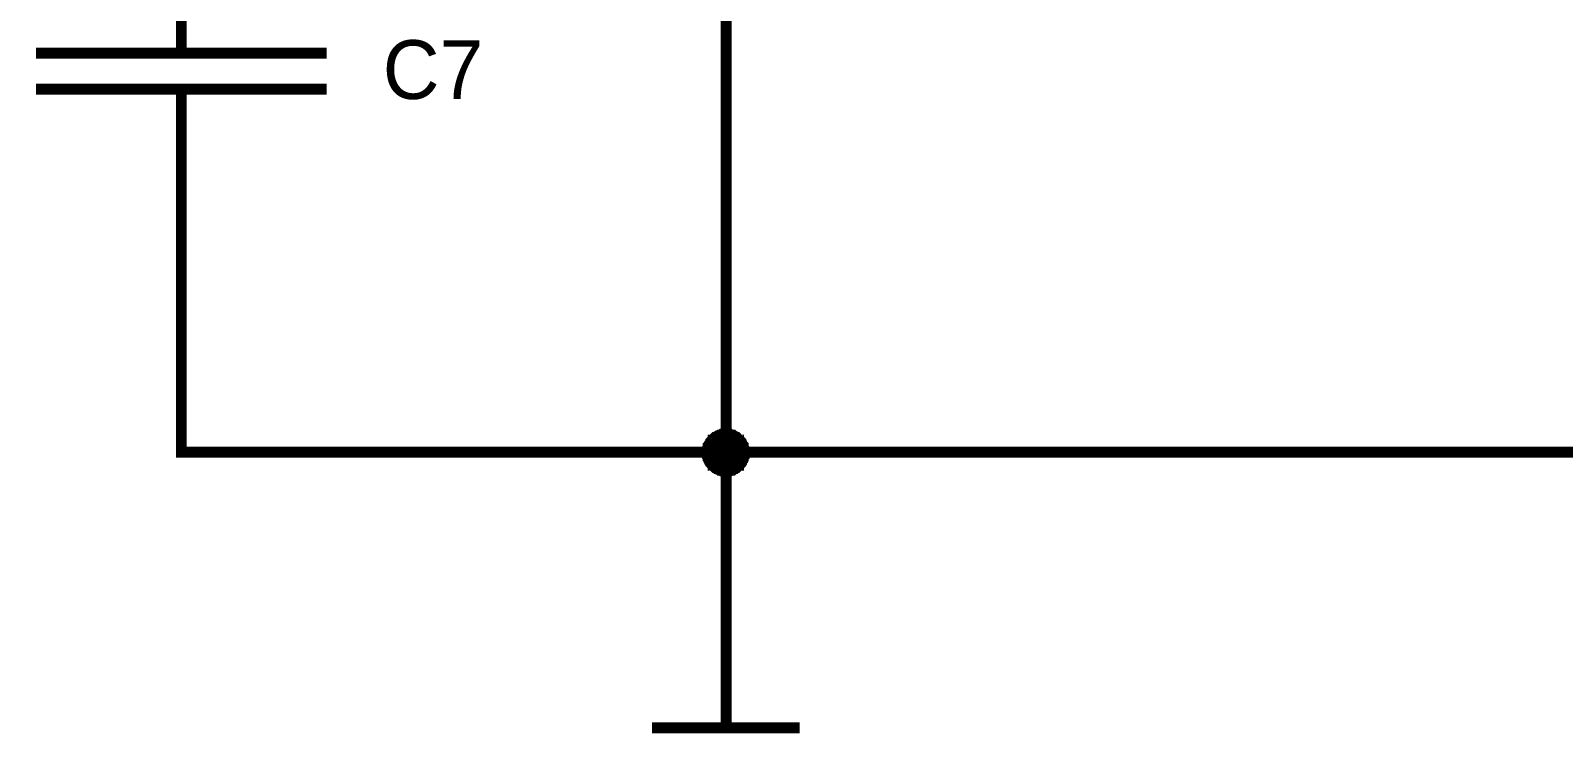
# Model space of a CAD drawing. Header units: millimetres. Extents: x 0 to 841, y 0 to 594.
# Drawn here: x 207.88 to 250.07, y 47.76 to 67.1 of the extents above; entities that cross this region are included whole.
import ezdxf

# ---------------------------------------------------------------- set-up
doc = ezdxf.new("R2010")
doc.units = ezdxf.units.MM
doc.layers.add('Sheet', color=255, linetype='Continuous')

msp = doc.modelspace()

# ---------------------------------------------------------------- linework, layer by layer
at = {"layer": 'Sheet'}
for points, const_width in [([(232.012, 72.992), (227.026, 72.992), (227.026, 55.497)], 0.3), ([(212.024, 66.479), (212.024, 68.995)], 0.3), ([(208.027, 66.479), (216.022, 66.479)], 0.3), ([(208.027, 65.491), (216.022, 65.491)], 0.3), ([(212.024, 65.491), (212.024, 62.998)], 0.3), ([(212.024, 62.998), (212.024, 55.497), (227.026, 55.497)], 0.3), ([(282.025, 62.998), (282.025, 55.497), (227.026, 55.497), (227.026, 52.981)], 0.3), ([(226.509, 55.497), (226.509, 55.519), (226.509, 55.542), (226.509, 55.564), (226.509, 55.586), (226.532, 55.609), (226.532, 55.631), (226.532, 55.676), (226.554, 55.699), (226.554, 55.699), (226.577, 55.721), (226.577, 55.744), (226.599, 55.766), (226.599, 55.789), (226.622, 55.811), (226.644, 55.833), (226.667, 55.833), (226.667, 55.856), (226.689, 55.878), (226.712, 55.901), (226.734, 55.901), (226.756, 55.923), (226.779, 55.923), (226.801, 55.946), (226.824, 55.946), (226.846, 55.968), (226.869, 55.968), (226.891, 55.968), (226.914, 55.991), (226.936, 55.991), (226.981, 55.991), (227.004, 55.991), (227.026, 55.991)], 0.3), ([(226.509, 55.497), (226.509, 55.519), (226.509, 55.542), (226.509, 55.564), (226.509, 55.586), (226.532, 55.609), (226.532, 55.631), (226.532, 55.676), (226.554, 55.699), (226.554, 55.699), (226.577, 55.721), (226.577, 55.744), (226.599, 55.766), (226.599, 55.789), (226.622, 55.811), (226.644, 55.833), (226.667, 55.833), (226.667, 55.856), (226.689, 55.878), (226.712, 55.901), (226.734, 55.901), (226.756, 55.923), (226.779, 55.923), (226.801, 55.946), (226.824, 55.946), (226.846, 55.968), (226.869, 55.968), (226.891, 55.968), (226.914, 55.991), (226.936, 55.991), (226.981, 55.991), (227.004, 55.991), (227.026, 55.991)], 0.3), ([(226.509, 55.497), (226.509, 55.519), (226.509, 55.542), (226.509, 55.564), (226.509, 55.586), (226.532, 55.609), (226.532, 55.631), (226.532, 55.676), (226.554, 55.699), (226.554, 55.699), (226.577, 55.721), (226.577, 55.744), (226.599, 55.766), (226.599, 55.789), (226.622, 55.811), (226.644, 55.833), (226.667, 55.833), (226.667, 55.856), (226.689, 55.878), (226.712, 55.901), (226.734, 55.901), (226.756, 55.923), (226.779, 55.923), (226.801, 55.946), (226.824, 55.946), (226.846, 55.968), (226.869, 55.968), (226.891, 55.968), (226.914, 55.991), (226.936, 55.991), (226.981, 55.991), (227.004, 55.991), (227.026, 55.991)], 0.3), ([(226.509, 55.497), (226.509, 55.519), (226.509, 55.542), (226.509, 55.564), (226.509, 55.586), (226.532, 55.609), (226.532, 55.631), (226.532, 55.676), (226.554, 55.699), (226.554, 55.699), (226.577, 55.721), (226.577, 55.744), (226.599, 55.766), (226.599, 55.789), (226.622, 55.811), (226.644, 55.833), (226.667, 55.833), (226.667, 55.856), (226.689, 55.878), (226.712, 55.901), (226.734, 55.901), (226.756, 55.923), (226.779, 55.923), (226.801, 55.946), (226.824, 55.946), (226.846, 55.968), (226.869, 55.968), (226.891, 55.968), (226.914, 55.991), (226.936, 55.991), (226.981, 55.991), (227.004, 55.991), (227.026, 55.991)], 0.3), ([(226.509, 55.497), (226.509, 55.519), (226.509, 55.542), (226.509, 55.564), (226.509, 55.586), (226.532, 55.609), (226.532, 55.631), (226.532, 55.676), (226.554, 55.699), (226.554, 55.699), (226.577, 55.721), (226.577, 55.744), (226.599, 55.766), (226.599, 55.789), (226.622, 55.811), (226.644, 55.833), (226.667, 55.833), (226.667, 55.856), (226.689, 55.878), (226.712, 55.901), (226.734, 55.901), (226.756, 55.923), (226.779, 55.923), (226.801, 55.946), (226.824, 55.946), (226.846, 55.968), (226.869, 55.968), (226.891, 55.968), (226.914, 55.991), (226.936, 55.991), (226.981, 55.991), (227.004, 55.991), (227.026, 55.991)], 0.3), ([(226.509, 55.497), (226.509, 55.519), (226.509, 55.542), (226.509, 55.564), (226.509, 55.586), (226.532, 55.609), (226.532, 55.631), (226.532, 55.676), (226.554, 55.699), (226.554, 55.699), (226.577, 55.721), (226.577, 55.744), (226.599, 55.766), (226.599, 55.789), (226.622, 55.811), (226.644, 55.833), (226.667, 55.833), (226.667, 55.856), (226.689, 55.878), (226.712, 55.901), (226.734, 55.901), (226.756, 55.923), (226.779, 55.923), (226.801, 55.946), (226.824, 55.946), (226.846, 55.968), (226.869, 55.968), (226.891, 55.968), (226.914, 55.991), (226.936, 55.991), (226.981, 55.991), (227.004, 55.991), (227.026, 55.991)], 0.3), ([(227.026, 55.991), (227.026, 55.991)], 0.3), ([(227.026, 55.991), (227.048, 55.991), (227.071, 55.991), (227.093, 55.991), (227.116, 55.991), (227.138, 55.968), (227.161, 55.968), (227.206, 55.968), (227.228, 55.946), (227.228, 55.946), (227.251, 55.923), (227.273, 55.923), (227.295, 55.901), (227.318, 55.901), (227.34, 55.878), (227.363, 55.856), (227.363, 55.833), (227.385, 55.833), (227.408, 55.811), (227.43, 55.789), (227.43, 55.766), (227.453, 55.744), (227.453, 55.721), (227.475, 55.699), (227.475, 55.699), (227.498, 55.676), (227.498, 55.631), (227.498, 55.609), (227.52, 55.586), (227.52, 55.564), (227.52, 55.542), (227.52, 55.519), (227.52, 55.497)], 0.3), ([(227.026, 55.991), (227.026, 55.991)], 0.3), ([(227.026, 55.991), (227.048, 55.991), (227.071, 55.991), (227.093, 55.991), (227.116, 55.991), (227.138, 55.968), (227.161, 55.968), (227.206, 55.968), (227.228, 55.946), (227.228, 55.946), (227.251, 55.923), (227.273, 55.923), (227.295, 55.901), (227.318, 55.901), (227.34, 55.878), (227.363, 55.856), (227.363, 55.833), (227.385, 55.833), (227.408, 55.811), (227.43, 55.789), (227.43, 55.766), (227.453, 55.744), (227.453, 55.721), (227.475, 55.699), (227.475, 55.699), (227.498, 55.676), (227.498, 55.631), (227.498, 55.609), (227.52, 55.586), (227.52, 55.564), (227.52, 55.542), (227.52, 55.519), (227.52, 55.497)], 0.3), ([(227.026, 55.991), (227.026, 55.991)], 0.3), ([(227.026, 55.991), (227.048, 55.991), (227.071, 55.991), (227.093, 55.991), (227.116, 55.991), (227.138, 55.968), (227.161, 55.968), (227.206, 55.968), (227.228, 55.946), (227.228, 55.946), (227.251, 55.923), (227.273, 55.923), (227.295, 55.901), (227.318, 55.901), (227.34, 55.878), (227.363, 55.856), (227.363, 55.833), (227.385, 55.833), (227.408, 55.811), (227.43, 55.789), (227.43, 55.766), (227.453, 55.744), (227.453, 55.721), (227.475, 55.699), (227.475, 55.699), (227.498, 55.676), (227.498, 55.631), (227.498, 55.609), (227.52, 55.586), (227.52, 55.564), (227.52, 55.542), (227.52, 55.519), (227.52, 55.497)], 0.3), ([(227.026, 55.991), (227.026, 55.991)], 0.3), ([(227.026, 55.991), (227.048, 55.991), (227.071, 55.991), (227.093, 55.991), (227.116, 55.991), (227.138, 55.968), (227.161, 55.968), (227.206, 55.968), (227.228, 55.946), (227.228, 55.946), (227.251, 55.923), (227.273, 55.923), (227.295, 55.901), (227.318, 55.901), (227.34, 55.878), (227.363, 55.856), (227.363, 55.833), (227.385, 55.833), (227.408, 55.811), (227.43, 55.789), (227.43, 55.766), (227.453, 55.744), (227.453, 55.721), (227.475, 55.699), (227.475, 55.699), (227.498, 55.676), (227.498, 55.631), (227.498, 55.609), (227.52, 55.586), (227.52, 55.564), (227.52, 55.542), (227.52, 55.519), (227.52, 55.497)], 0.3), ([(227.026, 55.991), (227.026, 55.991)], 0.3), ([(227.026, 55.991), (227.048, 55.991), (227.071, 55.991), (227.093, 55.991), (227.116, 55.991), (227.138, 55.968), (227.161, 55.968), (227.206, 55.968), (227.228, 55.946), (227.228, 55.946), (227.251, 55.923), (227.273, 55.923), (227.295, 55.901), (227.318, 55.901), (227.34, 55.878), (227.363, 55.856), (227.363, 55.833), (227.385, 55.833), (227.408, 55.811), (227.43, 55.789), (227.43, 55.766), (227.453, 55.744), (227.453, 55.721), (227.475, 55.699), (227.475, 55.699), (227.498, 55.676), (227.498, 55.631), (227.498, 55.609), (227.52, 55.586), (227.52, 55.564), (227.52, 55.542), (227.52, 55.519), (227.52, 55.497)], 0.3), ([(227.026, 55.991), (227.026, 55.991)], 0.3), ([(227.026, 55.991), (227.048, 55.991), (227.071, 55.991), (227.093, 55.991), (227.116, 55.991), (227.138, 55.968), (227.161, 55.968), (227.206, 55.968), (227.228, 55.946), (227.228, 55.946), (227.251, 55.923), (227.273, 55.923), (227.295, 55.901), (227.318, 55.901), (227.34, 55.878), (227.363, 55.856), (227.363, 55.833), (227.385, 55.833), (227.408, 55.811), (227.43, 55.789), (227.43, 55.766), (227.453, 55.744), (227.453, 55.721), (227.475, 55.699), (227.475, 55.699), (227.498, 55.676), (227.498, 55.631), (227.498, 55.609), (227.52, 55.586), (227.52, 55.564), (227.52, 55.542), (227.52, 55.519), (227.52, 55.497)], 0.3), ([(226.509, 55.497), (226.509, 55.519), (226.509, 55.542), (226.509, 55.564), (226.509, 55.586), (226.532, 55.609), (226.532, 55.631), (226.532, 55.676), (226.554, 55.699), (226.554, 55.699), (226.577, 55.721), (226.577, 55.744), (226.599, 55.766), (226.599, 55.789), (226.622, 55.811), (226.644, 55.833), (226.667, 55.833), (226.667, 55.856), (226.689, 55.878), (226.712, 55.901), (226.734, 55.901), (226.756, 55.923), (226.779, 55.923), (226.801, 55.946), (226.824, 55.946), (226.846, 55.968), (226.869, 55.968), (226.891, 55.968), (226.914, 55.991), (226.936, 55.991), (226.981, 55.991), (227.004, 55.991), (227.026, 55.991)], 0.0991), ([(226.509, 55.497), (226.509, 55.519), (226.509, 55.542), (226.509, 55.564), (226.509, 55.586), (226.532, 55.609), (226.532, 55.631), (226.532, 55.676), (226.554, 55.699), (226.554, 55.699), (226.577, 55.721), (226.577, 55.744), (226.599, 55.766), (226.599, 55.789), (226.622, 55.811), (226.644, 55.833), (226.667, 55.833), (226.667, 55.856), (226.689, 55.878), (226.712, 55.901), (226.734, 55.901), (226.756, 55.923), (226.779, 55.923), (226.801, 55.946), (226.824, 55.946), (226.846, 55.968), (226.869, 55.968), (226.891, 55.968), (226.914, 55.991), (226.936, 55.991), (226.981, 55.991), (227.004, 55.991), (227.026, 55.991)], 0.0991), ([(226.509, 55.497), (226.509, 55.519), (226.509, 55.542), (226.509, 55.564), (226.509, 55.586), (226.532, 55.609), (226.532, 55.631), (226.532, 55.676), (226.554, 55.699), (226.554, 55.699), (226.577, 55.721), (226.577, 55.744), (226.599, 55.766), (226.599, 55.789), (226.622, 55.811), (226.644, 55.833), (226.667, 55.833), (226.667, 55.856), (226.689, 55.878), (226.712, 55.901), (226.734, 55.901), (226.756, 55.923), (226.779, 55.923), (226.801, 55.946), (226.824, 55.946), (226.846, 55.968), (226.869, 55.968), (226.891, 55.968), (226.914, 55.991), (226.936, 55.991), (226.981, 55.991), (227.004, 55.991), (227.026, 55.991)], 0.0991), ([(226.509, 55.497), (226.509, 55.519), (226.509, 55.542), (226.509, 55.564), (226.509, 55.586), (226.532, 55.609), (226.532, 55.631), (226.532, 55.676), (226.554, 55.699), (226.554, 55.699), (226.577, 55.721), (226.577, 55.744), (226.599, 55.766), (226.599, 55.789), (226.622, 55.811), (226.644, 55.833), (226.667, 55.833), (226.667, 55.856), (226.689, 55.878), (226.712, 55.901), (226.734, 55.901), (226.756, 55.923), (226.779, 55.923), (226.801, 55.946), (226.824, 55.946), (226.846, 55.968), (226.869, 55.968), (226.891, 55.968), (226.914, 55.991), (226.936, 55.991), (226.981, 55.991), (227.004, 55.991), (227.026, 55.991)], 0.0991), ([(226.509, 55.497), (226.509, 55.519), (226.509, 55.542), (226.509, 55.564), (226.509, 55.586), (226.532, 55.609), (226.532, 55.631), (226.532, 55.676), (226.554, 55.699), (226.554, 55.699), (226.577, 55.721), (226.577, 55.744), (226.599, 55.766), (226.599, 55.789), (226.622, 55.811), (226.644, 55.833), (226.667, 55.833), (226.667, 55.856), (226.689, 55.878), (226.712, 55.901), (226.734, 55.901), (226.756, 55.923), (226.779, 55.923), (226.801, 55.946), (226.824, 55.946), (226.846, 55.968), (226.869, 55.968), (226.891, 55.968), (226.914, 55.991), (226.936, 55.991), (226.981, 55.991), (227.004, 55.991), (227.026, 55.991)], 0.0991), ([(226.509, 55.497), (226.509, 55.519), (226.509, 55.542), (226.509, 55.564), (226.509, 55.586), (226.532, 55.609), (226.532, 55.631), (226.532, 55.676), (226.554, 55.699), (226.554, 55.699), (226.577, 55.721), (226.577, 55.744), (226.599, 55.766), (226.599, 55.789), (226.622, 55.811), (226.644, 55.833), (226.667, 55.833), (226.667, 55.856), (226.689, 55.878), (226.712, 55.901), (226.734, 55.901), (226.756, 55.923), (226.779, 55.923), (226.801, 55.946), (226.824, 55.946), (226.846, 55.968), (226.869, 55.968), (226.891, 55.968), (226.914, 55.991), (226.936, 55.991), (226.981, 55.991), (227.004, 55.991), (227.026, 55.991)], 0.0991), ([(227.026, 55.991), (227.026, 55.991)], 0.0991), ([(227.026, 55.991), (227.048, 55.991), (227.071, 55.991), (227.093, 55.991), (227.116, 55.991), (227.138, 55.968), (227.161, 55.968), (227.206, 55.968), (227.228, 55.946), (227.228, 55.946), (227.251, 55.923), (227.273, 55.923), (227.295, 55.901), (227.318, 55.901), (227.34, 55.878), (227.363, 55.856), (227.363, 55.833), (227.385, 55.833), (227.408, 55.811), (227.43, 55.789), (227.43, 55.766), (227.453, 55.744), (227.453, 55.721), (227.475, 55.699), (227.475, 55.699), (227.498, 55.676), (227.498, 55.631), (227.498, 55.609), (227.52, 55.586), (227.52, 55.564), (227.52, 55.542), (227.52, 55.519), (227.52, 55.497)], 0.0991), ([(227.026, 55.991), (227.026, 55.991)], 0.0991), ([(227.026, 55.991), (227.048, 55.991), (227.071, 55.991), (227.093, 55.991), (227.116, 55.991), (227.138, 55.968), (227.161, 55.968), (227.206, 55.968), (227.228, 55.946), (227.228, 55.946), (227.251, 55.923), (227.273, 55.923), (227.295, 55.901), (227.318, 55.901), (227.34, 55.878), (227.363, 55.856), (227.363, 55.833), (227.385, 55.833), (227.408, 55.811), (227.43, 55.789), (227.43, 55.766), (227.453, 55.744), (227.453, 55.721), (227.475, 55.699), (227.475, 55.699), (227.498, 55.676), (227.498, 55.631), (227.498, 55.609), (227.52, 55.586), (227.52, 55.564), (227.52, 55.542), (227.52, 55.519), (227.52, 55.497)], 0.0991), ([(227.026, 55.991), (227.026, 55.991)], 0.0991), ([(227.026, 55.991), (227.048, 55.991), (227.071, 55.991), (227.093, 55.991), (227.116, 55.991), (227.138, 55.968), (227.161, 55.968), (227.206, 55.968), (227.228, 55.946), (227.228, 55.946), (227.251, 55.923), (227.273, 55.923), (227.295, 55.901), (227.318, 55.901), (227.34, 55.878), (227.363, 55.856), (227.363, 55.833), (227.385, 55.833), (227.408, 55.811), (227.43, 55.789), (227.43, 55.766), (227.453, 55.744), (227.453, 55.721), (227.475, 55.699), (227.475, 55.699), (227.498, 55.676), (227.498, 55.631), (227.498, 55.609), (227.52, 55.586), (227.52, 55.564), (227.52, 55.542), (227.52, 55.519), (227.52, 55.497)], 0.0991), ([(227.026, 55.991), (227.026, 55.991)], 0.0991), ([(227.026, 55.991), (227.048, 55.991), (227.071, 55.991), (227.093, 55.991), (227.116, 55.991), (227.138, 55.968), (227.161, 55.968), (227.206, 55.968), (227.228, 55.946), (227.228, 55.946), (227.251, 55.923), (227.273, 55.923), (227.295, 55.901), (227.318, 55.901), (227.34, 55.878), (227.363, 55.856), (227.363, 55.833), (227.385, 55.833), (227.408, 55.811), (227.43, 55.789), (227.43, 55.766), (227.453, 55.744), (227.453, 55.721), (227.475, 55.699), (227.475, 55.699), (227.498, 55.676), (227.498, 55.631), (227.498, 55.609), (227.52, 55.586), (227.52, 55.564), (227.52, 55.542), (227.52, 55.519), (227.52, 55.497)], 0.0991), ([(227.026, 55.991), (227.026, 55.991)], 0.0991), ([(227.026, 55.991), (227.048, 55.991), (227.071, 55.991), (227.093, 55.991), (227.116, 55.991), (227.138, 55.968), (227.161, 55.968), (227.206, 55.968), (227.228, 55.946), (227.228, 55.946), (227.251, 55.923), (227.273, 55.923), (227.295, 55.901), (227.318, 55.901), (227.34, 55.878), (227.363, 55.856), (227.363, 55.833), (227.385, 55.833), (227.408, 55.811), (227.43, 55.789), (227.43, 55.766), (227.453, 55.744), (227.453, 55.721), (227.475, 55.699), (227.475, 55.699), (227.498, 55.676), (227.498, 55.631), (227.498, 55.609), (227.52, 55.586), (227.52, 55.564), (227.52, 55.542), (227.52, 55.519), (227.52, 55.497)], 0.0991), ([(227.026, 55.991), (227.026, 55.991)], 0.0991), ([(227.026, 55.991), (227.048, 55.991), (227.071, 55.991), (227.093, 55.991), (227.116, 55.991), (227.138, 55.968), (227.161, 55.968), (227.206, 55.968), (227.228, 55.946), (227.228, 55.946), (227.251, 55.923), (227.273, 55.923), (227.295, 55.901), (227.318, 55.901), (227.34, 55.878), (227.363, 55.856), (227.363, 55.833), (227.385, 55.833), (227.408, 55.811), (227.43, 55.789), (227.43, 55.766), (227.453, 55.744), (227.453, 55.721), (227.475, 55.699), (227.475, 55.699), (227.498, 55.676), (227.498, 55.631), (227.498, 55.609), (227.52, 55.586), (227.52, 55.564), (227.52, 55.542), (227.52, 55.519), (227.52, 55.497)], 0.0991), ([(227.026, 54.98), (227.004, 54.98), (226.981, 54.98), (226.936, 54.98), (226.914, 54.98), (226.891, 55.002), (226.869, 55.002), (226.846, 55.002), (226.824, 55.025), (226.801, 55.025), (226.779, 55.047), (226.756, 55.047), (226.734, 55.07), (226.712, 55.07), (226.689, 55.092), (226.667, 55.115), (226.667, 55.137), (226.644, 55.137), (226.622, 55.16), (226.599, 55.182), (226.599, 55.205), (226.577, 55.227), (226.577, 55.25), (226.554, 55.272), (226.554, 55.294), (226.532, 55.317), (226.532, 55.339), (226.532, 55.362), (226.509, 55.384), (226.509, 55.407), (226.509, 55.452), (226.509, 55.474), (226.509, 55.497)], 0.3), ([(226.509, 55.497), (226.509, 55.497)], 0.3), ([(227.026, 54.98), (227.004, 54.98), (226.981, 54.98), (226.936, 54.98), (226.914, 54.98), (226.891, 55.002), (226.869, 55.002), (226.846, 55.002), (226.824, 55.025), (226.801, 55.025), (226.779, 55.047), (226.756, 55.047), (226.734, 55.07), (226.712, 55.07), (226.689, 55.092), (226.667, 55.115), (226.667, 55.137), (226.644, 55.137), (226.622, 55.16), (226.599, 55.182), (226.599, 55.205), (226.577, 55.227), (226.577, 55.25), (226.554, 55.272), (226.554, 55.294), (226.532, 55.317), (226.532, 55.339), (226.532, 55.362), (226.509, 55.384), (226.509, 55.407), (226.509, 55.452), (226.509, 55.474), (226.509, 55.497)], 0.3), ([(226.509, 55.497), (226.509, 55.497)], 0.3), ([(227.026, 54.98), (227.004, 54.98), (226.981, 54.98), (226.936, 54.98), (226.914, 54.98), (226.891, 55.002), (226.869, 55.002), (226.846, 55.002), (226.824, 55.025), (226.801, 55.025), (226.779, 55.047), (226.756, 55.047), (226.734, 55.07), (226.712, 55.07), (226.689, 55.092), (226.667, 55.115), (226.667, 55.137), (226.644, 55.137), (226.622, 55.16), (226.599, 55.182), (226.599, 55.205), (226.577, 55.227), (226.577, 55.25), (226.554, 55.272), (226.554, 55.294), (226.532, 55.317), (226.532, 55.339), (226.532, 55.362), (226.509, 55.384), (226.509, 55.407), (226.509, 55.452), (226.509, 55.474), (226.509, 55.497)], 0.3), ([(226.509, 55.497), (226.509, 55.497)], 0.3), ([(227.026, 54.98), (227.004, 54.98), (226.981, 54.98), (226.936, 54.98), (226.914, 54.98), (226.891, 55.002), (226.869, 55.002), (226.846, 55.002), (226.824, 55.025), (226.801, 55.025), (226.779, 55.047), (226.756, 55.047), (226.734, 55.07), (226.712, 55.07), (226.689, 55.092), (226.667, 55.115), (226.667, 55.137), (226.644, 55.137), (226.622, 55.16), (226.599, 55.182), (226.599, 55.205), (226.577, 55.227), (226.577, 55.25), (226.554, 55.272), (226.554, 55.294), (226.532, 55.317), (226.532, 55.339), (226.532, 55.362), (226.509, 55.384), (226.509, 55.407), (226.509, 55.452), (226.509, 55.474), (226.509, 55.497)], 0.3), ([(226.509, 55.497), (226.509, 55.497)], 0.3), ([(227.026, 54.98), (227.004, 54.98), (226.981, 54.98), (226.936, 54.98), (226.914, 54.98), (226.891, 55.002), (226.869, 55.002), (226.846, 55.002), (226.824, 55.025), (226.801, 55.025), (226.779, 55.047), (226.756, 55.047), (226.734, 55.07), (226.712, 55.07), (226.689, 55.092), (226.667, 55.115), (226.667, 55.137), (226.644, 55.137), (226.622, 55.16), (226.599, 55.182), (226.599, 55.205), (226.577, 55.227), (226.577, 55.25), (226.554, 55.272), (226.554, 55.294), (226.532, 55.317), (226.532, 55.339), (226.532, 55.362), (226.509, 55.384), (226.509, 55.407), (226.509, 55.452), (226.509, 55.474), (226.509, 55.497)], 0.3), ([(226.509, 55.497), (226.509, 55.497)], 0.3), ([(227.026, 54.98), (227.004, 54.98), (226.981, 54.98), (226.936, 54.98), (226.914, 54.98), (226.891, 55.002), (226.869, 55.002), (226.846, 55.002), (226.824, 55.025), (226.801, 55.025), (226.779, 55.047), (226.756, 55.047), (226.734, 55.07), (226.712, 55.07), (226.689, 55.092), (226.667, 55.115), (226.667, 55.137), (226.644, 55.137), (226.622, 55.16), (226.599, 55.182), (226.599, 55.205), (226.577, 55.227), (226.577, 55.25), (226.554, 55.272), (226.554, 55.294), (226.532, 55.317), (226.532, 55.339), (226.532, 55.362), (226.509, 55.384), (226.509, 55.407), (226.509, 55.452), (226.509, 55.474), (226.509, 55.497)], 0.3), ([(226.509, 55.497), (226.509, 55.497)], 0.3), ([(227.026, 54.98), (227.004, 54.98), (226.981, 54.98), (226.936, 54.98), (226.914, 54.98), (226.891, 55.002), (226.869, 55.002), (226.846, 55.002), (226.824, 55.025), (226.801, 55.025), (226.779, 55.047), (226.756, 55.047), (226.734, 55.07), (226.712, 55.07), (226.689, 55.092), (226.667, 55.115), (226.667, 55.137), (226.644, 55.137), (226.622, 55.16), (226.599, 55.182), (226.599, 55.205), (226.577, 55.227), (226.577, 55.25), (226.554, 55.272), (226.554, 55.294), (226.532, 55.317), (226.532, 55.339), (226.532, 55.362), (226.509, 55.384), (226.509, 55.407), (226.509, 55.452), (226.509, 55.474), (226.509, 55.497)], 0.0991), ([(226.509, 55.497), (226.509, 55.497)], 0.0991), ([(227.026, 54.98), (227.004, 54.98), (226.981, 54.98), (226.936, 54.98), (226.914, 54.98), (226.891, 55.002), (226.869, 55.002), (226.846, 55.002), (226.824, 55.025), (226.801, 55.025), (226.779, 55.047), (226.756, 55.047), (226.734, 55.07), (226.712, 55.07), (226.689, 55.092), (226.667, 55.115), (226.667, 55.137), (226.644, 55.137), (226.622, 55.16), (226.599, 55.182), (226.599, 55.205), (226.577, 55.227), (226.577, 55.25), (226.554, 55.272), (226.554, 55.294), (226.532, 55.317), (226.532, 55.339), (226.532, 55.362), (226.509, 55.384), (226.509, 55.407), (226.509, 55.452), (226.509, 55.474), (226.509, 55.497)], 0.0991), ([(226.509, 55.497), (226.509, 55.497)], 0.0991), ([(227.026, 54.98), (227.004, 54.98), (226.981, 54.98), (226.936, 54.98), (226.914, 54.98), (226.891, 55.002), (226.869, 55.002), (226.846, 55.002), (226.824, 55.025), (226.801, 55.025), (226.779, 55.047), (226.756, 55.047), (226.734, 55.07), (226.712, 55.07), (226.689, 55.092), (226.667, 55.115), (226.667, 55.137), (226.644, 55.137), (226.622, 55.16), (226.599, 55.182), (226.599, 55.205), (226.577, 55.227), (226.577, 55.25), (226.554, 55.272), (226.554, 55.294), (226.532, 55.317), (226.532, 55.339), (226.532, 55.362), (226.509, 55.384), (226.509, 55.407), (226.509, 55.452), (226.509, 55.474), (226.509, 55.497)], 0.0991), ([(226.509, 55.497), (226.509, 55.497)], 0.0991), ([(227.026, 54.98), (227.004, 54.98), (226.981, 54.98), (226.936, 54.98), (226.914, 54.98), (226.891, 55.002), (226.869, 55.002), (226.846, 55.002), (226.824, 55.025), (226.801, 55.025), (226.779, 55.047), (226.756, 55.047), (226.734, 55.07), (226.712, 55.07), (226.689, 55.092), (226.667, 55.115), (226.667, 55.137), (226.644, 55.137), (226.622, 55.16), (226.599, 55.182), (226.599, 55.205), (226.577, 55.227), (226.577, 55.25), (226.554, 55.272), (226.554, 55.294), (226.532, 55.317), (226.532, 55.339), (226.532, 55.362), (226.509, 55.384), (226.509, 55.407), (226.509, 55.452), (226.509, 55.474), (226.509, 55.497)], 0.0991), ([(226.509, 55.497), (226.509, 55.497)], 0.0991), ([(227.026, 54.98), (227.004, 54.98), (226.981, 54.98), (226.936, 54.98), (226.914, 54.98), (226.891, 55.002), (226.869, 55.002), (226.846, 55.002), (226.824, 55.025), (226.801, 55.025), (226.779, 55.047), (226.756, 55.047), (226.734, 55.07), (226.712, 55.07), (226.689, 55.092), (226.667, 55.115), (226.667, 55.137), (226.644, 55.137), (226.622, 55.16), (226.599, 55.182), (226.599, 55.205), (226.577, 55.227), (226.577, 55.25), (226.554, 55.272), (226.554, 55.294), (226.532, 55.317), (226.532, 55.339), (226.532, 55.362), (226.509, 55.384), (226.509, 55.407), (226.509, 55.452), (226.509, 55.474), (226.509, 55.497)], 0.0991), ([(226.509, 55.497), (226.509, 55.497)], 0.0991), ([(227.026, 54.98), (227.004, 54.98), (226.981, 54.98), (226.936, 54.98), (226.914, 54.98), (226.891, 55.002), (226.869, 55.002), (226.846, 55.002), (226.824, 55.025), (226.801, 55.025), (226.779, 55.047), (226.756, 55.047), (226.734, 55.07), (226.712, 55.07), (226.689, 55.092), (226.667, 55.115), (226.667, 55.137), (226.644, 55.137), (226.622, 55.16), (226.599, 55.182), (226.599, 55.205), (226.577, 55.227), (226.577, 55.25), (226.554, 55.272), (226.554, 55.294), (226.532, 55.317), (226.532, 55.339), (226.532, 55.362), (226.509, 55.384), (226.509, 55.407), (226.509, 55.452), (226.509, 55.474), (226.509, 55.497)], 0.0991), ([(226.509, 55.497), (226.509, 55.497)], 0.0991), ([(227.52, 55.497), (227.52, 55.474), (227.52, 55.452), (227.52, 55.407), (227.52, 55.384), (227.498, 55.362), (227.498, 55.339), (227.498, 55.317), (227.475, 55.294), (227.475, 55.272), (227.453, 55.25), (227.453, 55.227), (227.43, 55.205), (227.43, 55.182), (227.408, 55.16), (227.385, 55.137), (227.363, 55.137), (227.363, 55.115), (227.34, 55.092), (227.318, 55.07), (227.295, 55.07), (227.273, 55.047), (227.251, 55.047), (227.228, 55.025), (227.228, 55.025), (227.206, 55.002), (227.161, 55.002), (227.138, 55.002), (227.116, 54.98), (227.093, 54.98), (227.071, 54.98), (227.048, 54.98), (227.026, 54.98)], 0.3), ([(227.52, 55.497), (227.52, 55.474), (227.52, 55.452), (227.52, 55.407), (227.52, 55.384), (227.498, 55.362), (227.498, 55.339), (227.498, 55.317), (227.475, 55.294), (227.475, 55.272), (227.453, 55.25), (227.453, 55.227), (227.43, 55.205), (227.43, 55.182), (227.408, 55.16), (227.385, 55.137), (227.363, 55.137), (227.363, 55.115), (227.34, 55.092), (227.318, 55.07), (227.295, 55.07), (227.273, 55.047), (227.251, 55.047), (227.228, 55.025), (227.228, 55.025), (227.206, 55.002), (227.161, 55.002), (227.138, 55.002), (227.116, 54.98), (227.093, 54.98), (227.071, 54.98), (227.048, 54.98), (227.026, 54.98)], 0.3), ([(227.52, 55.497), (227.52, 55.474), (227.52, 55.452), (227.52, 55.407), (227.52, 55.384), (227.498, 55.362), (227.498, 55.339), (227.498, 55.317), (227.475, 55.294), (227.475, 55.272), (227.453, 55.25), (227.453, 55.227), (227.43, 55.205), (227.43, 55.182), (227.408, 55.16), (227.385, 55.137), (227.363, 55.137), (227.363, 55.115), (227.34, 55.092), (227.318, 55.07), (227.295, 55.07), (227.273, 55.047), (227.251, 55.047), (227.228, 55.025), (227.228, 55.025), (227.206, 55.002), (227.161, 55.002), (227.138, 55.002), (227.116, 54.98), (227.093, 54.98), (227.071, 54.98), (227.048, 54.98), (227.026, 54.98)], 0.3), ([(227.52, 55.497), (227.52, 55.474), (227.52, 55.452), (227.52, 55.407), (227.52, 55.384), (227.498, 55.362), (227.498, 55.339), (227.498, 55.317), (227.475, 55.294), (227.475, 55.272), (227.453, 55.25), (227.453, 55.227), (227.43, 55.205), (227.43, 55.182), (227.408, 55.16), (227.385, 55.137), (227.363, 55.137), (227.363, 55.115), (227.34, 55.092), (227.318, 55.07), (227.295, 55.07), (227.273, 55.047), (227.251, 55.047), (227.228, 55.025), (227.228, 55.025), (227.206, 55.002), (227.161, 55.002), (227.138, 55.002), (227.116, 54.98), (227.093, 54.98), (227.071, 54.98), (227.048, 54.98), (227.026, 54.98)], 0.3), ([(227.52, 55.497), (227.52, 55.474), (227.52, 55.452), (227.52, 55.407), (227.52, 55.384), (227.498, 55.362), (227.498, 55.339), (227.498, 55.317), (227.475, 55.294), (227.475, 55.272), (227.453, 55.25), (227.453, 55.227), (227.43, 55.205), (227.43, 55.182), (227.408, 55.16), (227.385, 55.137), (227.363, 55.137), (227.363, 55.115), (227.34, 55.092), (227.318, 55.07), (227.295, 55.07), (227.273, 55.047), (227.251, 55.047), (227.228, 55.025), (227.228, 55.025), (227.206, 55.002), (227.161, 55.002), (227.138, 55.002), (227.116, 54.98), (227.093, 54.98), (227.071, 54.98), (227.048, 54.98), (227.026, 54.98)], 0.3), ([(227.52, 55.497), (227.52, 55.474), (227.52, 55.452), (227.52, 55.407), (227.52, 55.384), (227.498, 55.362), (227.498, 55.339), (227.498, 55.317), (227.475, 55.294), (227.475, 55.272), (227.453, 55.25), (227.453, 55.227), (227.43, 55.205), (227.43, 55.182), (227.408, 55.16), (227.385, 55.137), (227.363, 55.137), (227.363, 55.115), (227.34, 55.092), (227.318, 55.07), (227.295, 55.07), (227.273, 55.047), (227.251, 55.047), (227.228, 55.025), (227.228, 55.025), (227.206, 55.002), (227.161, 55.002), (227.138, 55.002), (227.116, 54.98), (227.093, 54.98), (227.071, 54.98), (227.048, 54.98), (227.026, 54.98)], 0.3), ([(227.52, 55.497), (227.52, 55.474), (227.52, 55.452), (227.52, 55.407), (227.52, 55.384), (227.498, 55.362), (227.498, 55.339), (227.498, 55.317), (227.475, 55.294), (227.475, 55.272), (227.453, 55.25), (227.453, 55.227), (227.43, 55.205), (227.43, 55.182), (227.408, 55.16), (227.385, 55.137), (227.363, 55.137), (227.363, 55.115), (227.34, 55.092), (227.318, 55.07), (227.295, 55.07), (227.273, 55.047), (227.251, 55.047), (227.228, 55.025), (227.228, 55.025), (227.206, 55.002), (227.161, 55.002), (227.138, 55.002), (227.116, 54.98), (227.093, 54.98), (227.071, 54.98), (227.048, 54.98), (227.026, 54.98)], 0.0991), ([(227.52, 55.497), (227.52, 55.474), (227.52, 55.452), (227.52, 55.407), (227.52, 55.384), (227.498, 55.362), (227.498, 55.339), (227.498, 55.317), (227.475, 55.294), (227.475, 55.272), (227.453, 55.25), (227.453, 55.227), (227.43, 55.205), (227.43, 55.182), (227.408, 55.16), (227.385, 55.137), (227.363, 55.137), (227.363, 55.115), (227.34, 55.092), (227.318, 55.07), (227.295, 55.07), (227.273, 55.047), (227.251, 55.047), (227.228, 55.025), (227.228, 55.025), (227.206, 55.002), (227.161, 55.002), (227.138, 55.002), (227.116, 54.98), (227.093, 54.98), (227.071, 54.98), (227.048, 54.98), (227.026, 54.98)], 0.0991), ([(227.52, 55.497), (227.52, 55.474), (227.52, 55.452), (227.52, 55.407), (227.52, 55.384), (227.498, 55.362), (227.498, 55.339), (227.498, 55.317), (227.475, 55.294), (227.475, 55.272), (227.453, 55.25), (227.453, 55.227), (227.43, 55.205), (227.43, 55.182), (227.408, 55.16), (227.385, 55.137), (227.363, 55.137), (227.363, 55.115), (227.34, 55.092), (227.318, 55.07), (227.295, 55.07), (227.273, 55.047), (227.251, 55.047), (227.228, 55.025), (227.228, 55.025), (227.206, 55.002), (227.161, 55.002), (227.138, 55.002), (227.116, 54.98), (227.093, 54.98), (227.071, 54.98), (227.048, 54.98), (227.026, 54.98)], 0.0991), ([(227.52, 55.497), (227.52, 55.474), (227.52, 55.452), (227.52, 55.407), (227.52, 55.384), (227.498, 55.362), (227.498, 55.339), (227.498, 55.317), (227.475, 55.294), (227.475, 55.272), (227.453, 55.25), (227.453, 55.227), (227.43, 55.205), (227.43, 55.182), (227.408, 55.16), (227.385, 55.137), (227.363, 55.137), (227.363, 55.115), (227.34, 55.092), (227.318, 55.07), (227.295, 55.07), (227.273, 55.047), (227.251, 55.047), (227.228, 55.025), (227.228, 55.025), (227.206, 55.002), (227.161, 55.002), (227.138, 55.002), (227.116, 54.98), (227.093, 54.98), (227.071, 54.98), (227.048, 54.98), (227.026, 54.98)], 0.0991), ([(227.52, 55.497), (227.52, 55.474), (227.52, 55.452), (227.52, 55.407), (227.52, 55.384), (227.498, 55.362), (227.498, 55.339), (227.498, 55.317), (227.475, 55.294), (227.475, 55.272), (227.453, 55.25), (227.453, 55.227), (227.43, 55.205), (227.43, 55.182), (227.408, 55.16), (227.385, 55.137), (227.363, 55.137), (227.363, 55.115), (227.34, 55.092), (227.318, 55.07), (227.295, 55.07), (227.273, 55.047), (227.251, 55.047), (227.228, 55.025), (227.228, 55.025), (227.206, 55.002), (227.161, 55.002), (227.138, 55.002), (227.116, 54.98), (227.093, 54.98), (227.071, 54.98), (227.048, 54.98), (227.026, 54.98)], 0.0991), ([(227.52, 55.497), (227.52, 55.474), (227.52, 55.452), (227.52, 55.407), (227.52, 55.384), (227.498, 55.362), (227.498, 55.339), (227.498, 55.317), (227.475, 55.294), (227.475, 55.272), (227.453, 55.25), (227.453, 55.227), (227.43, 55.205), (227.43, 55.182), (227.408, 55.16), (227.385, 55.137), (227.363, 55.137), (227.363, 55.115), (227.34, 55.092), (227.318, 55.07), (227.295, 55.07), (227.273, 55.047), (227.251, 55.047), (227.228, 55.025), (227.228, 55.025), (227.206, 55.002), (227.161, 55.002), (227.138, 55.002), (227.116, 54.98), (227.093, 54.98), (227.071, 54.98), (227.048, 54.98), (227.026, 54.98)], 0.0991), ([(227.52, 55.497), (227.52, 55.497), (227.52, 55.497), (227.52, 55.497), (227.52, 55.497), (227.52, 55.497), (227.52, 55.497), (227.52, 55.497), (227.52, 55.497), (227.52, 55.497), (227.52, 55.497), (227.52, 55.497), (227.52, 55.497), (227.52, 55.497), (227.52, 55.497), (227.52, 55.497), (227.52, 55.497), (227.52, 55.497), (227.52, 55.497), (227.52, 55.497), (227.52, 55.497), (227.52, 55.497), (227.52, 55.497), (227.52, 55.497), (227.52, 55.497), (227.52, 55.497), (227.52, 55.497), (227.52, 55.497), (227.52, 55.497), (227.52, 55.497), (227.52, 55.497), (227.52, 55.497), (227.52, 55.497)], 0.3), ([(227.52, 55.497), (227.52, 55.497)], 0.3), ([(227.52, 55.497), (227.52, 55.497), (227.52, 55.497), (227.52, 55.497), (227.52, 55.497), (227.52, 55.497), (227.52, 55.497), (227.52, 55.497), (227.52, 55.497), (227.52, 55.497), (227.52, 55.497), (227.52, 55.497), (227.52, 55.497), (227.52, 55.497), (227.52, 55.497), (227.52, 55.497), (227.52, 55.497), (227.52, 55.497), (227.52, 55.497), (227.52, 55.497), (227.52, 55.497), (227.52, 55.497), (227.52, 55.497), (227.52, 55.497), (227.52, 55.497), (227.52, 55.497), (227.52, 55.497), (227.52, 55.497), (227.52, 55.497), (227.52, 55.497), (227.52, 55.497), (227.52, 55.497), (227.52, 55.497)], 0.3), ([(227.52, 55.497), (227.52, 55.497)], 0.3), ([(227.52, 55.497), (227.52, 55.497), (227.52, 55.497), (227.52, 55.497), (227.52, 55.497), (227.52, 55.497), (227.52, 55.497), (227.52, 55.497), (227.52, 55.497), (227.52, 55.497), (227.52, 55.497), (227.52, 55.497), (227.52, 55.497), (227.52, 55.497), (227.52, 55.497), (227.52, 55.497), (227.52, 55.497), (227.52, 55.497), (227.52, 55.497), (227.52, 55.497), (227.52, 55.497), (227.52, 55.497), (227.52, 55.497), (227.52, 55.497), (227.52, 55.497), (227.52, 55.497), (227.52, 55.497), (227.52, 55.497), (227.52, 55.497), (227.52, 55.497), (227.52, 55.497), (227.52, 55.497), (227.52, 55.497)], 0.3), ([(227.52, 55.497), (227.52, 55.497)], 0.3), ([(227.52, 55.497), (227.52, 55.497), (227.52, 55.497), (227.52, 55.497), (227.52, 55.497), (227.52, 55.497), (227.52, 55.497), (227.52, 55.497), (227.52, 55.497), (227.52, 55.497), (227.52, 55.497), (227.52, 55.497), (227.52, 55.497), (227.52, 55.497), (227.52, 55.497), (227.52, 55.497), (227.52, 55.497), (227.52, 55.497), (227.52, 55.497), (227.52, 55.497), (227.52, 55.497), (227.52, 55.497), (227.52, 55.497), (227.52, 55.497), (227.52, 55.497), (227.52, 55.497), (227.52, 55.497), (227.52, 55.497), (227.52, 55.497), (227.52, 55.497), (227.52, 55.497), (227.52, 55.497), (227.52, 55.497)], 0.3), ([(227.52, 55.497), (227.52, 55.497)], 0.3), ([(227.52, 55.497), (227.52, 55.497), (227.52, 55.497), (227.52, 55.497), (227.52, 55.497), (227.52, 55.497), (227.52, 55.497), (227.52, 55.497), (227.52, 55.497), (227.52, 55.497), (227.52, 55.497), (227.52, 55.497), (227.52, 55.497), (227.52, 55.497), (227.52, 55.497), (227.52, 55.497), (227.52, 55.497), (227.52, 55.497), (227.52, 55.497), (227.52, 55.497), (227.52, 55.497), (227.52, 55.497), (227.52, 55.497), (227.52, 55.497), (227.52, 55.497), (227.52, 55.497), (227.52, 55.497), (227.52, 55.497), (227.52, 55.497), (227.52, 55.497), (227.52, 55.497), (227.52, 55.497), (227.52, 55.497)], 0.3), ([(227.52, 55.497), (227.52, 55.497)], 0.3), ([(227.52, 55.497), (227.52, 55.497), (227.52, 55.497), (227.52, 55.497), (227.52, 55.497), (227.52, 55.497), (227.52, 55.497), (227.52, 55.497), (227.52, 55.497), (227.52, 55.497), (227.52, 55.497), (227.52, 55.497), (227.52, 55.497), (227.52, 55.497), (227.52, 55.497), (227.52, 55.497), (227.52, 55.497), (227.52, 55.497), (227.52, 55.497), (227.52, 55.497), (227.52, 55.497), (227.52, 55.497), (227.52, 55.497), (227.52, 55.497), (227.52, 55.497), (227.52, 55.497), (227.52, 55.497), (227.52, 55.497), (227.52, 55.497), (227.52, 55.497), (227.52, 55.497), (227.52, 55.497), (227.52, 55.497)], 0.3), ([(227.52, 55.497), (227.52, 55.497)], 0.3), ([(227.52, 55.497), (227.52, 55.497), (227.52, 55.497), (227.52, 55.497), (227.52, 55.497), (227.52, 55.497), (227.52, 55.497), (227.52, 55.497), (227.52, 55.497), (227.52, 55.497), (227.52, 55.497), (227.52, 55.497), (227.52, 55.497), (227.52, 55.497), (227.52, 55.497), (227.52, 55.497), (227.52, 55.497), (227.52, 55.497), (227.52, 55.497), (227.52, 55.497), (227.52, 55.497), (227.52, 55.497), (227.52, 55.497), (227.52, 55.497), (227.52, 55.497), (227.52, 55.497), (227.52, 55.497), (227.52, 55.497), (227.52, 55.497), (227.52, 55.497), (227.52, 55.497), (227.52, 55.497), (227.52, 55.497)], 0.0991), ([(227.52, 55.497), (227.52, 55.497)], 0.0991), ([(227.52, 55.497), (227.52, 55.497), (227.52, 55.497), (227.52, 55.497), (227.52, 55.497), (227.52, 55.497), (227.52, 55.497), (227.52, 55.497), (227.52, 55.497), (227.52, 55.497), (227.52, 55.497), (227.52, 55.497), (227.52, 55.497), (227.52, 55.497), (227.52, 55.497), (227.52, 55.497), (227.52, 55.497), (227.52, 55.497), (227.52, 55.497), (227.52, 55.497), (227.52, 55.497), (227.52, 55.497), (227.52, 55.497), (227.52, 55.497), (227.52, 55.497), (227.52, 55.497), (227.52, 55.497), (227.52, 55.497), (227.52, 55.497), (227.52, 55.497), (227.52, 55.497), (227.52, 55.497), (227.52, 55.497)], 0.0991), ([(227.52, 55.497), (227.52, 55.497)], 0.0991), ([(227.52, 55.497), (227.52, 55.497), (227.52, 55.497), (227.52, 55.497), (227.52, 55.497), (227.52, 55.497), (227.52, 55.497), (227.52, 55.497), (227.52, 55.497), (227.52, 55.497), (227.52, 55.497), (227.52, 55.497), (227.52, 55.497), (227.52, 55.497), (227.52, 55.497), (227.52, 55.497), (227.52, 55.497), (227.52, 55.497), (227.52, 55.497), (227.52, 55.497), (227.52, 55.497), (227.52, 55.497), (227.52, 55.497), (227.52, 55.497), (227.52, 55.497), (227.52, 55.497), (227.52, 55.497), (227.52, 55.497), (227.52, 55.497), (227.52, 55.497), (227.52, 55.497), (227.52, 55.497), (227.52, 55.497)], 0.0991), ([(227.52, 55.497), (227.52, 55.497)], 0.0991), ([(227.52, 55.497), (227.52, 55.497), (227.52, 55.497), (227.52, 55.497), (227.52, 55.497), (227.52, 55.497), (227.52, 55.497), (227.52, 55.497), (227.52, 55.497), (227.52, 55.497), (227.52, 55.497), (227.52, 55.497), (227.52, 55.497), (227.52, 55.497), (227.52, 55.497), (227.52, 55.497), (227.52, 55.497), (227.52, 55.497), (227.52, 55.497), (227.52, 55.497), (227.52, 55.497), (227.52, 55.497), (227.52, 55.497), (227.52, 55.497), (227.52, 55.497), (227.52, 55.497), (227.52, 55.497), (227.52, 55.497), (227.52, 55.497), (227.52, 55.497), (227.52, 55.497), (227.52, 55.497), (227.52, 55.497)], 0.0991), ([(227.52, 55.497), (227.52, 55.497)], 0.0991), ([(227.52, 55.497), (227.52, 55.497), (227.52, 55.497), (227.52, 55.497), (227.52, 55.497), (227.52, 55.497), (227.52, 55.497), (227.52, 55.497), (227.52, 55.497), (227.52, 55.497), (227.52, 55.497), (227.52, 55.497), (227.52, 55.497), (227.52, 55.497), (227.52, 55.497), (227.52, 55.497), (227.52, 55.497), (227.52, 55.497), (227.52, 55.497), (227.52, 55.497), (227.52, 55.497), (227.52, 55.497), (227.52, 55.497), (227.52, 55.497), (227.52, 55.497), (227.52, 55.497), (227.52, 55.497), (227.52, 55.497), (227.52, 55.497), (227.52, 55.497), (227.52, 55.497), (227.52, 55.497), (227.52, 55.497)], 0.0991), ([(227.52, 55.497), (227.52, 55.497)], 0.0991), ([(227.52, 55.497), (227.52, 55.497), (227.52, 55.497), (227.52, 55.497), (227.52, 55.497), (227.52, 55.497), (227.52, 55.497), (227.52, 55.497), (227.52, 55.497), (227.52, 55.497), (227.52, 55.497), (227.52, 55.497), (227.52, 55.497), (227.52, 55.497), (227.52, 55.497), (227.52, 55.497), (227.52, 55.497), (227.52, 55.497), (227.52, 55.497), (227.52, 55.497), (227.52, 55.497), (227.52, 55.497), (227.52, 55.497), (227.52, 55.497), (227.52, 55.497), (227.52, 55.497), (227.52, 55.497), (227.52, 55.497), (227.52, 55.497), (227.52, 55.497), (227.52, 55.497), (227.52, 55.497), (227.52, 55.497)], 0.0991), ([(227.52, 55.497), (227.52, 55.497)], 0.0991), ([(227.026, 52.981), (227.026, 47.905)], 0.3), ([(224.982, 47.905), (229.047, 47.905)], 0.3)]:
    msp.add_lwpolyline(points, dxfattribs=dict(at, const_width=const_width))
at = {"layer": 'Sheet', "const_width": 0.508}
msp.add_lwpolyline([(226.746, 55.5, 1), (227.254, 55.5, 1)], format="xyb", close=True, dxfattribs=at)

# ---------------------------------------------------------------- texts
at = {"layer": 'Sheet'}
msp.add_text('C7', height=1.6171, dxfattribs=at).set_placement((217.571, 65.221))

doc.saveas('drawing.dxf')
